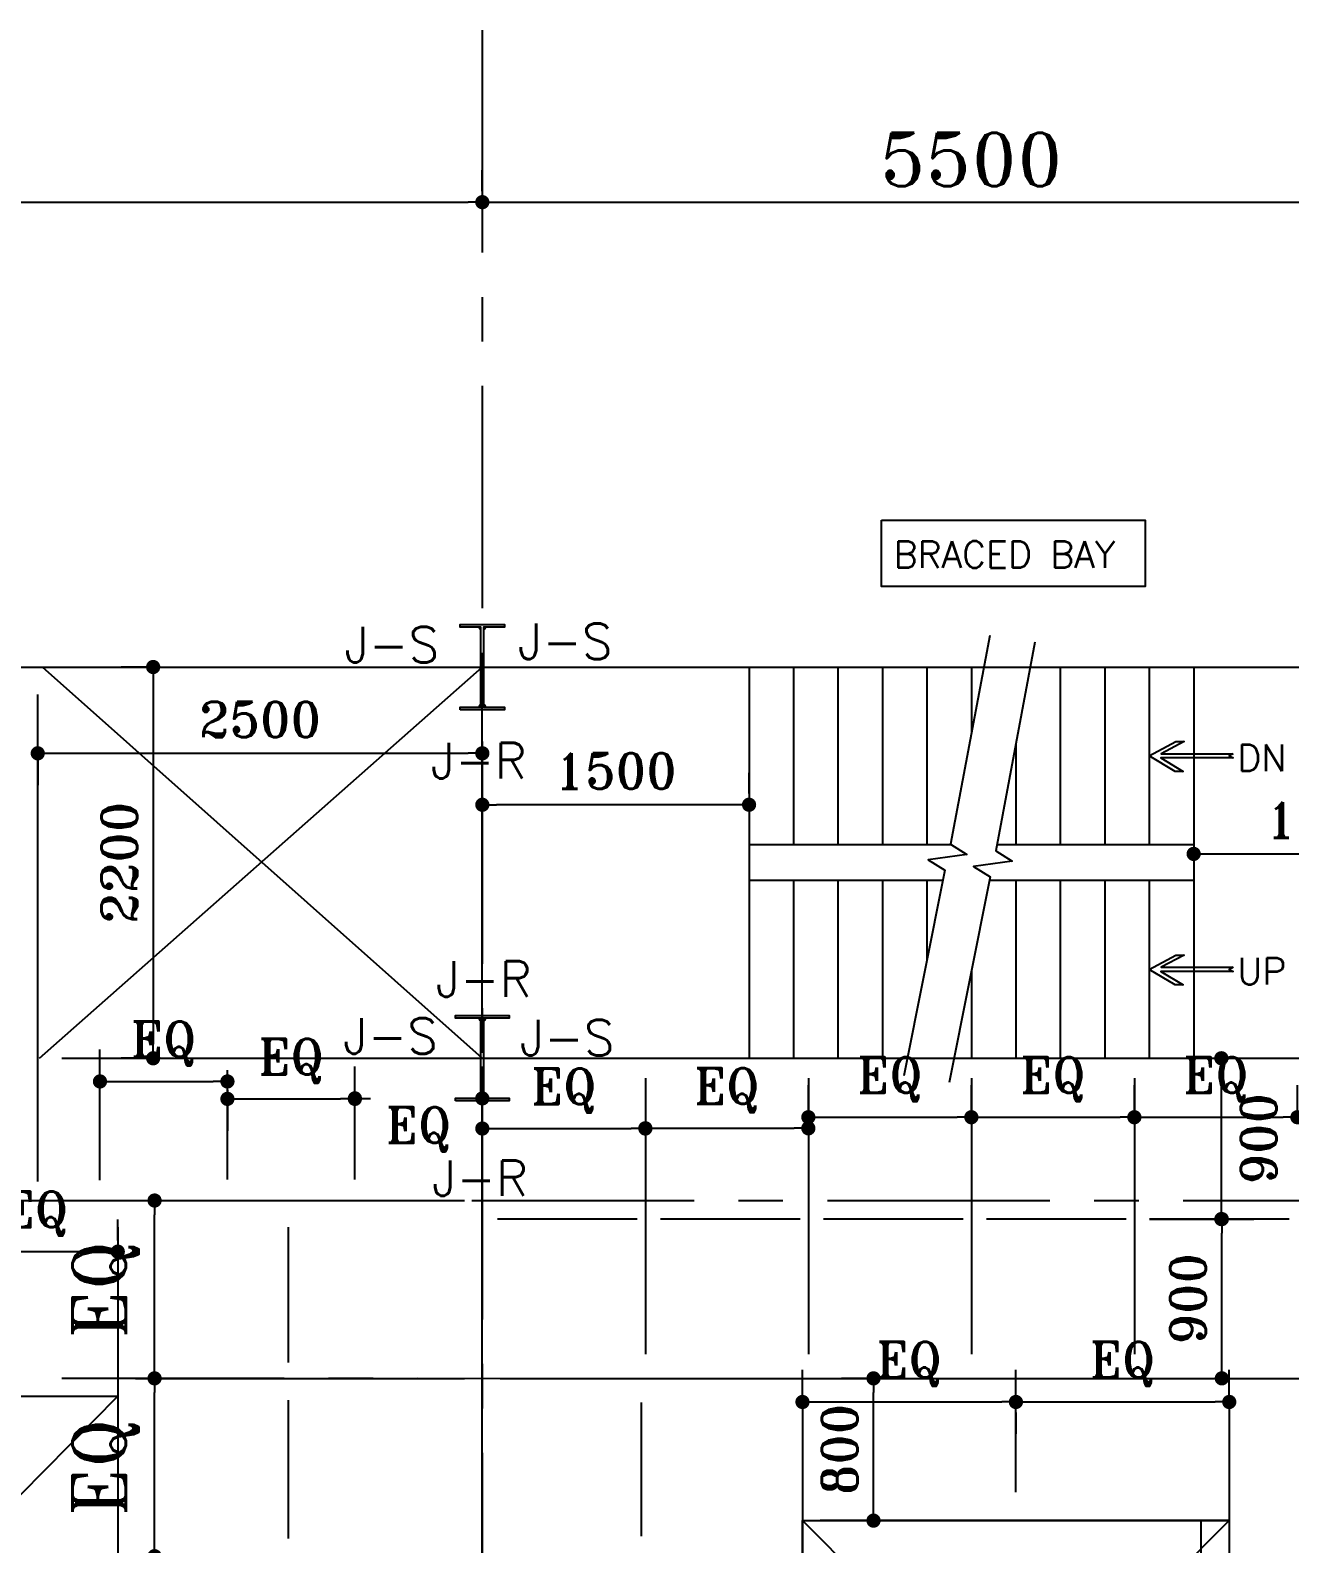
# Model space of a CAD drawing. Header units: inches. Extents: x 1387 to 2676, y -3554 to -2136.
# Drawn here: x 2640.2 to 2647.28, y -2496.56 to -2488.05 of the extents above; entities that cross this region are included whole.
import ezdxf
from ezdxf.enums import TextEntityAlignment as Align

# ---------------------------------------------------------------- set-up
doc = ezdxf.new("R2010")
doc.units = ezdxf.units.IN
doc.header["$MEASUREMENT"] = 0
doc.linetypes.add('CENTER', pattern=[2, 1.25, -0.25, 0.25, -0.25])
for name, color, linetype in [('3G', 3, 'Continuous'), ('AA-IPE300', 27, 'Continuous'), ('AA_CUT OUT', 250, 'Continuous'), ('AXE', 1, 'CENTER'), ('DIM', 8, 'Continuous'), ('MEMBER TEXT', 7, 'Continuous'), ('NEW-CO-TEXT', 7, 'Continuous'), ('Pich', 2, 'Continuous'), ('STAIR', 145, 'Continuous'), ('STEEL', 33, 'Continuous'), ('UPN100', 1, 'Continuous'), ('wall', 4, 'Continuous')]:
    doc.layers.add(name, color=color, linetype=linetype)
doc.styles.add('ROMANS', font='ROMANS')
doc.styles.add('ROMANT', font='romant')
doc.dimstyles.new('1-100', dxfattribs={"dimtxt": 0.3, "dimasz": 0.08, "dimexe": 0.18, "dimexo": 0.0625, "dimgap": 0.09, "dimtad": 1, "dimdec": 0, "dimlfac": 1000, "dimdsep": 46, "dimtxsty": 'ROMANT', "dimblk": 'DOT', "dimcen": 0.09, "dimclrd": 1, "dimclre": 1, "dimclrt": 3, "dimadec": 0, "dimazin": 0, "dimtfac": 1, "dimtdec": 0, "dimtix": 1, "dimtofl": 0, "dimtmove": 2, "dimatfit": 3, "dimldrblk": 'DOT', "dimfxl": 1, "dimtolj": 1, "dimarcsym": 0})
doc.dimstyles.new('Copy of 1-100', dxfattribs={"dimtxt": 0.2, "dimasz": 0.08, "dimexe": 0.18, "dimexo": 0.0625, "dimgap": 0.09, "dimtad": 1, "dimdec": 0, "dimlfac": 1000, "dimdsep": 46, "dimtxsty": 'ROMANT', "dimblk": 'DOT', "dimcen": 0.09, "dimclrd": 1, "dimclre": 1, "dimclrt": 3, "dimadec": 0, "dimazin": 0, "dimtfac": 1, "dimtdec": 0, "dimtix": 1, "dimtofl": 0, "dimtmove": 2, "dimatfit": 3, "dimldrblk": 'DOT', "dimfxl": 1, "dimtolj": 1, "dimarcsym": 0})

# ---------------------------------------------------------------- blocks, each defined once
blk = doc.blocks.new('DOT')
at = {"layer": 'DIM', "color": 0, "linetype": 'ByBlock'}
blk.add_line((-0.5, 0), (-1, 0), dxfattribs=at)
at = {"layer": 'DIM', "color": 0, "linetype": 'ByBlock', "const_width": 0.5}
blk.add_lwpolyline([(-0.25, 0, 1), (0.25, 0, 1)], format="xyb", close=True, dxfattribs=at)
blk = doc.blocks.new('*D2528')
at = {"color": 1, "lineweight": -2, "transparency": 16777216}
for p, q in [((-3799.8, 5200), (-3959.7, 5200)), ((-3959.6, 5199.9), (-3959.6, 2800.1)), ((-3799.8, 2800), (-3959.7, 2800))]:
    blk.add_line(p, q, dxfattribs=at)
at = {"layer": 'Defpoints', "color": 0, "transparency": 16777216}
for p in [(-3799.7, 5200), (-3959.6, 2800), (-3799.7, 2800)]:
    blk.add_point(p, dxfattribs=at)
at = {"color": 1, "lineweight": -2, "transparency": 16777216, "xscale": 0.08, "yscale": 0.08, "zscale": 0.08}
for p, rotation in [((-3959.6, 5200), 90), ((-3959.6, 2800), 270)]:
    blk.add_blockref('DOT', p, dxfattribs=dict(at, rotation=rotation))
at = {"color": 3, "transparency": 16777216, "insert": (-4014.6, 4000), "char_height": 110, "attachment_point": 5, "rotation": 90, "style": 'ROMANT'}
blk.add_mtext('\\A1;2400', dxfattribs=at)
blk = doc.blocks.new('_Dot')
at = {"layer": 'DIM', "color": 0, "lineweight": -2}
blk.add_line((-0.5, 0), (-1, 0), dxfattribs=at)
at = {"layer": 'DIM', "color": 0, "const_width": 0.5}
blk.add_lwpolyline([(-0.25, 0, 1), (0.25, 0, 1)], format="xyb", close=True, dxfattribs=at)
blk = doc.blocks.new('*D2193')
at = {"layer": 'Defpoints', "color": 0, "transparency": 16777216}
for p in [(2640.2438, -2492.042), (2642.7438, -2492.1117), (2642.7438, -2492.1117)]:
    blk.add_point(p, dxfattribs=at)
at = {"layer": 'Pich', "color": 1, "lineweight": -2, "transparency": 16777216}
for p, q in [((2642.7438, -2492.0492), (2642.7438, -2491.9317)), ((2640.2438, -2492.1045), (2640.2438, -2492.2917)), ((2640.3238, -2492.1117), (2642.6638, -2492.1117))]:
    blk.add_line(p, q, dxfattribs=at)
at = {"layer": 'Pich', "color": 1, "lineweight": -2, "transparency": 16777216, "xscale": 0.08, "yscale": 0.08, "zscale": 0.08, "rotation": 180}
blk.add_blockref('DOT', (2640.2438, -2492.1117), dxfattribs=at)
at = {"layer": 'Pich', "color": 1, "lineweight": -2, "transparency": 16777216, "xscale": 0.08, "yscale": 0.08, "zscale": 0.08}
blk.add_blockref('DOT', (2642.7438, -2492.1117), dxfattribs=at)
at = {"layer": 'Pich', "color": 3, "transparency": 16777216, "insert": (2641.4938, -2491.9217), "char_height": 0.2, "attachment_point": 5, "style": 'ROMANT'}
blk.add_mtext('\\A1;2500', dxfattribs=at)
blk = doc.blocks.new('*D2194')
at = {"layer": 'Defpoints', "color": 0, "transparency": 16777216}
for p in [(2640.9258, -2491.6265), (2640.8929, -2493.8265), (2640.9258, -2493.8265)]:
    blk.add_point(p, dxfattribs=at)
at = {"layer": 'Pich', "color": 1, "lineweight": -2, "transparency": 16777216}
for p, q in [((2640.8633, -2491.6265), (2640.7129, -2491.6265)), ((2640.8929, -2491.7065), (2640.8929, -2493.7465)), ((2640.8633, -2493.8265), (2640.7129, -2493.8265))]:
    blk.add_line(p, q, dxfattribs=at)
at = {"layer": 'Pich', "color": 1, "lineweight": -2, "transparency": 16777216, "xscale": 0.08, "yscale": 0.08, "zscale": 0.08}
for p, rotation in [((2640.8929, -2491.6265), 90), ((2640.8929, -2493.8265), 270)]:
    blk.add_blockref('DOT', p, dxfattribs=dict(at, rotation=rotation))
at = {"layer": 'Pich', "color": 3, "transparency": 16777216, "insert": (2640.7029, -2492.7265), "char_height": 0.2, "attachment_point": 5, "rotation": 90, "style": 'ROMANT'}
blk.add_mtext('\\A1;2200', dxfattribs=at)
blk = doc.blocks.new('*D2198')
at = {"layer": 'Defpoints', "color": 0, "transparency": 16777216}
for p in [(2642.7438, -2494.2166), (2643.6605, -2494.2166), (2643.6605, -2494.2217)]:
    blk.add_point(p, dxfattribs=at)
at = {"layer": 'Pich', "color": 1, "lineweight": -2, "transparency": 16777216}
for p, q in [((2642.8238, -2494.2217), (2643.5805, -2494.2217)), ((2642.7438, -2494.2791), (2642.7438, -2494.4017)), ((2643.6605, -2494.2791), (2643.6605, -2494.4017))]:
    blk.add_line(p, q, dxfattribs=at)
at = {"layer": 'Pich', "color": 1, "lineweight": -2, "transparency": 16777216, "xscale": 0.08, "yscale": 0.08, "zscale": 0.08, "rotation": 180}
blk.add_blockref('DOT', (2642.7438, -2494.2217), dxfattribs=at)
at = {"layer": 'Pich', "color": 1, "lineweight": -2, "transparency": 16777216, "xscale": 0.08, "yscale": 0.08, "zscale": 0.08}
blk.add_blockref('DOT', (2643.6605, -2494.2217), dxfattribs=at)
at = {"layer": 'Pich', "color": 3, "transparency": 16777216, "insert": (2643.2021, -2494.0079), "char_height": 0.2, "attachment_point": 5, "style": 'ROMANT'}
blk.add_mtext('\\A1;EQ', dxfattribs=at)
blk = doc.blocks.new('*D2199')
at = {"layer": 'Defpoints', "color": 0, "transparency": 16777216}
for p in [(2643.6605, -2494.153), (2644.5771, -2494.2204), (2644.5771, -2494.2204)]:
    blk.add_point(p, dxfattribs=at)
at = {"layer": 'Pich', "color": 1, "lineweight": -2, "transparency": 16777216}
for p, q in [((2644.5771, -2494.1579), (2644.5771, -2494.0404)), ((2643.6605, -2494.2155), (2643.6605, -2494.4004)), ((2643.7405, -2494.2204), (2644.4971, -2494.2204))]:
    blk.add_line(p, q, dxfattribs=at)
at = {"layer": 'Pich', "color": 1, "lineweight": -2, "transparency": 16777216, "xscale": 0.08, "yscale": 0.08, "zscale": 0.08, "rotation": 180}
blk.add_blockref('DOT', (2643.6605, -2494.2204), dxfattribs=at)
at = {"layer": 'Pich', "color": 1, "lineweight": -2, "transparency": 16777216, "xscale": 0.08, "yscale": 0.08, "zscale": 0.08}
blk.add_blockref('DOT', (2644.5771, -2494.2204), dxfattribs=at)
at = {"layer": 'Pich', "color": 3, "transparency": 16777216, "insert": (2644.1188, -2494.0066), "char_height": 0.2, "attachment_point": 5, "style": 'ROMANT'}
blk.add_mtext('\\A1;EQ', dxfattribs=at)
blk = doc.blocks.new('*D2200')
at = {"layer": 'Defpoints', "color": 0, "transparency": 16777216}
for p in [(2644.5771, -2494.1581), (2645.4938, -2494.1581), (2645.4938, -2494.2249)]:
    blk.add_point(p, dxfattribs=at)
at = {"layer": 'Pich', "color": 1, "lineweight": -2, "transparency": 16777216}
for p, q in [((2644.5771, -2494.0956), (2644.5771, -2493.9781)), ((2645.4938, -2494.1624), (2645.4938, -2493.9781)), ((2644.6571, -2494.1581), (2645.4138, -2494.1581))]:
    blk.add_line(p, q, dxfattribs=at)
at = {"layer": 'Pich', "color": 1, "lineweight": -2, "transparency": 16777216, "xscale": 0.08, "yscale": 0.08, "zscale": 0.08, "rotation": 180}
blk.add_blockref('DOT', (2644.5771, -2494.1581), dxfattribs=at)
at = {"layer": 'Pich', "color": 1, "lineweight": -2, "transparency": 16777216, "xscale": 0.08, "yscale": 0.08, "zscale": 0.08}
blk.add_blockref('DOT', (2645.4938, -2494.1581), dxfattribs=at)
at = {"layer": 'Pich', "color": 3, "transparency": 16777216, "insert": (2645.0355, -2493.9443), "char_height": 0.2, "attachment_point": 5, "style": 'ROMANT'}
blk.add_mtext('\\A1;EQ', dxfattribs=at)
blk = doc.blocks.new('*D2201')
at = {"layer": 'Defpoints', "color": 0, "transparency": 16777216}
for p in [(2645.4938, -2494.1581), (2646.4104, -2494.1581), (2646.4104, -2494.2249)]:
    blk.add_point(p, dxfattribs=at)
at = {"layer": 'Pich', "color": 1, "lineweight": -2, "transparency": 16777216}
for p, q in [((2645.4938, -2494.0956), (2645.4938, -2493.9781)), ((2646.4104, -2494.1624), (2646.4104, -2493.9781)), ((2645.5738, -2494.1581), (2646.3304, -2494.1581))]:
    blk.add_line(p, q, dxfattribs=at)
at = {"layer": 'Pich', "color": 1, "lineweight": -2, "transparency": 16777216, "xscale": 0.08, "yscale": 0.08, "zscale": 0.08, "rotation": 180}
blk.add_blockref('DOT', (2645.4938, -2494.1581), dxfattribs=at)
at = {"layer": 'Pich', "color": 1, "lineweight": -2, "transparency": 16777216, "xscale": 0.08, "yscale": 0.08, "zscale": 0.08}
blk.add_blockref('DOT', (2646.4104, -2494.1581), dxfattribs=at)
at = {"layer": 'Pich', "color": 3, "transparency": 16777216, "insert": (2645.9521, -2493.9443), "char_height": 0.2, "attachment_point": 5, "style": 'ROMANT'}
blk.add_mtext('\\A1;EQ', dxfattribs=at)
blk = doc.blocks.new('*D2202')
at = {"layer": 'Defpoints', "color": 0, "transparency": 16777216}
for p in [(2646.4104, -2494.1581), (2647.3271, -2494.1581), (2647.3271, -2494.2249)]:
    blk.add_point(p, dxfattribs=at)
at = {"layer": 'Pich', "color": 1, "lineweight": -2, "transparency": 16777216}
for p, q in [((2646.4104, -2494.0956), (2646.4104, -2493.9781)), ((2647.3271, -2494.1624), (2647.3271, -2493.9781)), ((2646.4904, -2494.1581), (2647.2471, -2494.1581))]:
    blk.add_line(p, q, dxfattribs=at)
at = {"layer": 'Pich', "color": 1, "lineweight": -2, "transparency": 16777216, "xscale": 0.08, "yscale": 0.08, "zscale": 0.08, "rotation": 180}
blk.add_blockref('DOT', (2646.4104, -2494.1581), dxfattribs=at)
at = {"layer": 'Pich', "color": 1, "lineweight": -2, "transparency": 16777216, "xscale": 0.08, "yscale": 0.08, "zscale": 0.08}
blk.add_blockref('DOT', (2647.3271, -2494.1581), dxfattribs=at)
at = {"layer": 'Pich', "color": 3, "transparency": 16777216, "insert": (2646.8688, -2493.9443), "char_height": 0.2, "attachment_point": 5, "style": 'ROMANT'}
blk.add_mtext('\\A1;EQ', dxfattribs=at)
blk = doc.blocks.new('*D2207')
at = {"layer": 'Defpoints', "color": 0, "transparency": 16777216}
for p in [(2640.5938, -2493.9611), (2641.3105, -2493.9415), (2641.3105, -2493.9569)]:
    blk.add_point(p, dxfattribs=at)
at = {"layer": 'Pich', "color": 1, "lineweight": -2, "transparency": 16777216}
for p, q in [((2640.5938, -2493.8986), (2640.5938, -2493.7769)), ((2640.6738, -2493.9569), (2641.2305, -2493.9569)), ((2641.3105, -2494.004), (2641.3105, -2494.1369))]:
    blk.add_line(p, q, dxfattribs=at)
at = {"layer": 'Pich', "color": 1, "lineweight": -2, "transparency": 16777216, "xscale": 0.08, "yscale": 0.08, "zscale": 0.08, "rotation": 180}
blk.add_blockref('DOT', (2640.5938, -2493.9569), dxfattribs=at)
at = {"layer": 'Pich', "color": 1, "lineweight": -2, "transparency": 16777216, "xscale": 0.08, "yscale": 0.08, "zscale": 0.08}
blk.add_blockref('DOT', (2641.3105, -2493.9569), dxfattribs=at)
at = {"layer": 'Pich', "color": 3, "transparency": 16777216, "insert": (2640.9521, -2493.7431), "char_height": 0.2, "attachment_point": 5, "style": 'ROMANT'}
blk.add_mtext('\\A1;EQ', dxfattribs=at)
blk = doc.blocks.new('*D2208')
at = {"layer": 'Defpoints', "color": 0, "transparency": 16777216}
for p in [(2641.3105, -2494.0367), (2642.0271, -2494.055), (2642.0271, -2494.055)]:
    blk.add_point(p, dxfattribs=at)
at = {"layer": 'Pich', "color": 1, "lineweight": -2, "transparency": 16777216}
for p, q in [((2642.0271, -2493.9925), (2642.0271, -2493.875)), ((2641.3905, -2494.055), (2641.9471, -2494.055)), ((2641.3105, -2494.0992), (2641.3105, -2494.235))]:
    blk.add_line(p, q, dxfattribs=at)
at = {"layer": 'Pich', "color": 1, "lineweight": -2, "transparency": 16777216, "xscale": 0.08, "yscale": 0.08, "zscale": 0.08, "rotation": 180}
blk.add_blockref('DOT', (2641.3105, -2494.055), dxfattribs=at)
at = {"layer": 'Pich', "color": 1, "lineweight": -2, "transparency": 16777216, "xscale": 0.08, "yscale": 0.08, "zscale": 0.08}
blk.add_blockref('DOT', (2642.0271, -2494.055), dxfattribs=at)
at = {"layer": 'Pich', "color": 3, "transparency": 16777216, "insert": (2641.6688, -2493.8412), "char_height": 0.2, "attachment_point": 5, "style": 'ROMANT'}
blk.add_mtext('\\A1;EQ', dxfattribs=at)
blk = doc.blocks.new('*D2209')
at = {"layer": 'Defpoints', "color": 0, "transparency": 16777216}
for p in [(2642.0271, -2494.0521), (2642.7438, -2494.0521), (2642.7438, -2494.0669)]:
    blk.add_point(p, dxfattribs=at)
at = {"layer": 'Pich', "color": 1, "lineweight": -2, "transparency": 16777216}
for p, q in [((2642.0271, -2493.9896), (2642.0271, -2493.8721)), ((2642.7438, -2494.0044), (2642.7438, -2493.8721)), ((2642.1071, -2494.0521), (2642.1145, -2494.0521)), ((2642.6638, -2494.0521), (2642.6564, -2494.0521))]:
    blk.add_line(p, q, dxfattribs=at)
at = {"layer": 'Pich', "color": 1, "lineweight": -2, "transparency": 16777216, "xscale": 0.08, "yscale": 0.08, "zscale": 0.08, "rotation": 180}
blk.add_blockref('DOT', (2642.0271, -2494.0521), dxfattribs=at)
at = {"layer": 'Pich', "color": 1, "lineweight": -2, "transparency": 16777216, "xscale": 0.08, "yscale": 0.08, "zscale": 0.08}
blk.add_blockref('DOT', (2642.7438, -2494.0521), dxfattribs=at)
at = {"layer": 'Pich', "color": 3, "transparency": 16777216, "insert": (2642.3855, -2494.2262), "char_height": 0.2, "attachment_point": 5, "style": 'ROMANT'}
blk.add_mtext('\\A1;EQ', dxfattribs=at)
blk = doc.blocks.new('*D2225')
at = {"layer": 'Defpoints', "color": 0, "transparency": 16777216}
for p in [(2640.9008, -2495.6265), (2641.0801, -2495.6265), (2640.9008, -2496.6265)]:
    blk.add_point(p, dxfattribs=at)
at = {"layer": 'wall', "color": 1, "lineweight": -2, "transparency": 16777216}
for p, q in [((2641.0176, -2495.6265), (2640.7208, -2495.6265)), ((2640.9008, -2496.5465), (2640.9008, -2495.7065)), ((2640.9633, -2496.6265), (2641.0808, -2496.6265))]:
    blk.add_line(p, q, dxfattribs=at)
at = {"layer": 'wall', "color": 1, "lineweight": -2, "transparency": 16777216, "xscale": 0.08, "yscale": 0.08, "zscale": 0.08}
for p, rotation in [((2640.9008, -2495.6265), 90), ((2640.9008, -2496.6265), 270)]:
    blk.add_blockref('DOT', p, dxfattribs=dict(at, rotation=rotation))
at = {"layer": 'wall', "color": 3, "transparency": 16777216, "insert": (2640.6251, -2496.1265), "char_height": 0.3, "attachment_point": 5, "rotation": 90, "style": 'ROMANT'}
blk.add_mtext('\\A1;EQ', dxfattribs=at)
blk = doc.blocks.new('*D2226')
at = {"layer": 'Defpoints', "color": 0, "transparency": 16777216}
for p in [(2640.9008, -2494.6265), (2640.9008, -2494.6265), (2640.9008, -2495.6265)]:
    blk.add_point(p, dxfattribs=at)
at = {"layer": 'wall', "color": 1, "lineweight": -2, "transparency": 16777216}
for p, q in [((2640.9633, -2494.6265), (2641.0808, -2494.6265)), ((2640.9008, -2495.5465), (2640.9008, -2494.7065)), ((2640.9633, -2495.6265), (2641.0808, -2495.6265))]:
    blk.add_line(p, q, dxfattribs=at)
at = {"layer": 'wall', "color": 1, "lineweight": -2, "transparency": 16777216, "xscale": 0.08, "yscale": 0.08, "zscale": 0.08}
for p, rotation in [((2640.9008, -2494.6265), 90), ((2640.9008, -2495.6265), 270)]:
    blk.add_blockref('DOT', p, dxfattribs=dict(at, rotation=rotation))
at = {"layer": 'wall', "color": 3, "transparency": 16777216, "insert": (2640.6251, -2495.1265), "char_height": 0.3, "attachment_point": 5, "rotation": 90, "style": 'ROMANT'}
blk.add_mtext('\\A1;EQ', dxfattribs=at)
blk = doc.blocks.new('*D2233')
at = {"layer": 'Defpoints', "color": 0, "transparency": 16777216}
for p in [(2644.9435, -2495.6265), (2645.0715, -2495.6265), (2645.117, -2496.4265)]:
    blk.add_point(p, dxfattribs=at)
at = {"layer": 'Pich', "color": 1, "lineweight": -2, "transparency": 16777216}
for p, q in [((2645.009, -2495.6265), (2644.7635, -2495.6265)), ((2644.9435, -2496.3465), (2644.9435, -2495.7065)), ((2645.0545, -2496.4265), (2644.7635, -2496.4265))]:
    blk.add_line(p, q, dxfattribs=at)
at = {"layer": 'Pich', "color": 1, "lineweight": -2, "transparency": 16777216, "xscale": 0.08, "yscale": 0.08, "zscale": 0.08}
for p, rotation in [((2644.9435, -2495.6265), 90), ((2644.9435, -2496.4265), 270)]:
    blk.add_blockref('DOT', p, dxfattribs=dict(at, rotation=rotation))
at = {"layer": 'Pich', "color": 3, "transparency": 16777216, "insert": (2644.7535, -2496.0265), "char_height": 0.2, "attachment_point": 5, "rotation": 90, "style": 'ROMANT'}
blk.add_mtext('\\A1;800', dxfattribs=at)
blk = doc.blocks.new('*D2470')
at = {"layer": 'Defpoints', "color": 0, "transparency": 16777216}
for p in [(2646.7438, -2492.6362), (2648.2438, -2492.6362), (2648.2438, -2492.6773)]:
    blk.add_point(p, dxfattribs=at)
at = {"layer": 'Pich', "color": 1, "lineweight": -2, "transparency": 16777216}
for p, q in [((2646.7438, -2492.6987), (2646.7438, -2492.8573)), ((2646.8238, -2492.6773), (2648.1638, -2492.6773)), ((2648.2438, -2492.6987), (2648.2438, -2492.8573))]:
    blk.add_line(p, q, dxfattribs=at)
at = {"layer": 'Pich', "color": 1, "lineweight": -2, "transparency": 16777216, "xscale": 0.08, "yscale": 0.08, "zscale": 0.08, "rotation": 180}
blk.add_blockref('DOT', (2646.7438, -2492.6773), dxfattribs=at)
at = {"layer": 'Pich', "color": 1, "lineweight": -2, "transparency": 16777216, "xscale": 0.08, "yscale": 0.08, "zscale": 0.08}
blk.add_blockref('DOT', (2648.2438, -2492.6773), dxfattribs=at)
at = {"layer": 'Pich', "color": 3, "transparency": 16777216, "insert": (2647.4938, -2492.4873), "char_height": 0.2, "attachment_point": 5, "style": 'ROMANT'}
blk.add_mtext('\\A1;1500', dxfattribs=at)
blk = doc.blocks.new('*D2471')
at = {"layer": 'Defpoints', "color": 0, "transparency": 16777216}
for p in [(2642.7438, -2492.4009), (2642.7438, -2492.4009), (2644.2437, -2492.4009)]:
    blk.add_point(p, dxfattribs=at)
at = {"layer": 'Pich', "color": 1, "lineweight": -2, "transparency": 16777216}
for p, q in [((2642.7438, -2492.3384), (2642.7438, -2492.2209)), ((2644.2437, -2492.3384), (2644.2437, -2492.2209)), ((2644.1637, -2492.4009), (2642.8238, -2492.4009))]:
    blk.add_line(p, q, dxfattribs=at)
at = {"layer": 'Pich', "color": 1, "lineweight": -2, "transparency": 16777216, "xscale": 0.08, "yscale": 0.08, "zscale": 0.08, "rotation": 180}
blk.add_blockref('DOT', (2642.7438, -2492.4009), dxfattribs=at)
at = {"layer": 'Pich', "color": 1, "lineweight": -2, "transparency": 16777216, "xscale": 0.08, "yscale": 0.08, "zscale": 0.08}
blk.add_blockref('DOT', (2644.2437, -2492.4009), dxfattribs=at)
at = {"layer": 'Pich', "color": 3, "transparency": 16777216, "insert": (2643.4937, -2492.2109), "char_height": 0.2, "attachment_point": 5, "style": 'ROMANT'}
blk.add_mtext('\\A1;1500', dxfattribs=at)
blk = doc.blocks.new('*D2101')
at = {"layer": 'Defpoints', "color": 0, "transparency": 16777216}
for p in [(2645.7442, -2495.7557), (2645.7442, -2495.7594), (2644.5441, -2495.7869)]:
    blk.add_point(p, dxfattribs=at)
at = {"layer": 'Pich', "color": 1, "lineweight": -2, "transparency": 16777216}
for p, q in [((2644.5441, -2495.7244), (2644.5441, -2495.5794)), ((2644.6241, -2495.7594), (2645.6642, -2495.7594)), ((2645.7442, -2495.8182), (2645.7442, -2495.9394))]:
    blk.add_line(p, q, dxfattribs=at)
at = {"layer": 'Pich', "color": 1, "lineweight": -2, "transparency": 16777216, "xscale": 0.08, "yscale": 0.08, "zscale": 0.08, "rotation": 180}
blk.add_blockref('DOT', (2644.5441, -2495.7594), dxfattribs=at)
at = {"layer": 'Pich', "color": 1, "lineweight": -2, "transparency": 16777216, "xscale": 0.08, "yscale": 0.08, "zscale": 0.08}
blk.add_blockref('DOT', (2645.7442, -2495.7594), dxfattribs=at)
at = {"layer": 'Pich', "color": 3, "transparency": 16777216, "insert": (2645.1441, -2495.5456), "char_height": 0.2, "attachment_point": 5, "style": 'ROMANT'}
blk.add_mtext('\\A1;EQ', dxfattribs=at)
blk = doc.blocks.new('*D2102')
at = {"layer": 'Defpoints', "color": 0, "transparency": 16777216}
for p in [(2646.9441, -2495.7594), (2645.7442, -2495.8061), (2646.9441, -2495.8061)]:
    blk.add_point(p, dxfattribs=at)
at = {"layer": 'Pich', "color": 1, "lineweight": -2, "transparency": 16777216}
for p, q in [((2645.7442, -2495.7436), (2645.7442, -2495.5794)), ((2646.9441, -2495.7436), (2646.9441, -2495.5794)), ((2645.8242, -2495.7594), (2646.8641, -2495.7594))]:
    blk.add_line(p, q, dxfattribs=at)
at = {"layer": 'Pich', "color": 1, "lineweight": -2, "transparency": 16777216, "xscale": 0.08, "yscale": 0.08, "zscale": 0.08, "rotation": 180}
blk.add_blockref('DOT', (2645.7442, -2495.7594), dxfattribs=at)
at = {"layer": 'Pich', "color": 1, "lineweight": -2, "transparency": 16777216, "xscale": 0.08, "yscale": 0.08, "zscale": 0.08}
blk.add_blockref('DOT', (2646.9441, -2495.7594), dxfattribs=at)
at = {"layer": 'Pich', "color": 3, "transparency": 16777216, "insert": (2646.3441, -2495.5456), "char_height": 0.2, "attachment_point": 5, "style": 'ROMANT'}
blk.add_mtext('\\A1;EQ', dxfattribs=at)
blk = doc.blocks.new('*D2108')
at = {"layer": 'Defpoints', "color": 0, "transparency": 16777216}
for p in [(2639.7688, -2494.914), (2640.6938, -2494.914), (2640.6938, -2494.914)]:
    blk.add_point(p, dxfattribs=at)
at = {"layer": 'Pich', "color": 1, "lineweight": -2, "transparency": 16777216}
for p, q in [((2639.7688, -2494.8515), (2639.7688, -2494.734)), ((2640.6938, -2494.8515), (2640.6938, -2494.734)), ((2639.8488, -2494.914), (2640.6138, -2494.914))]:
    blk.add_line(p, q, dxfattribs=at)
at = {"layer": 'Pich', "color": 1, "lineweight": -2, "transparency": 16777216, "xscale": 0.08, "yscale": 0.08, "zscale": 0.08, "rotation": 180}
blk.add_blockref('DOT', (2639.7688, -2494.914), dxfattribs=at)
at = {"layer": 'Pich', "color": 1, "lineweight": -2, "transparency": 16777216, "xscale": 0.08, "yscale": 0.08, "zscale": 0.08}
blk.add_blockref('DOT', (2640.6938, -2494.914), dxfattribs=at)
at = {"layer": 'Pich', "color": 3, "transparency": 16777216, "insert": (2640.2313, -2494.7002), "char_height": 0.2, "attachment_point": 5, "style": 'ROMANT'}
blk.add_mtext('\\A1;EQ', dxfattribs=at)
blk = doc.blocks.new('*D2516')
at = {"layer": 'Defpoints', "color": 0, "transparency": 16777216}
for p in [(2642.7438, -2489.0124), (2642.7438, -2489.0124), (2634.7438, -2489.1457)]:
    blk.add_point(p, dxfattribs=at)
at = {"layer": 'wall', "color": 1, "lineweight": -2, "transparency": 16777216}
for p, q in [((2634.7438, -2489.0832), (2634.7438, -2488.8324)), ((2642.7438, -2488.9499), (2642.7438, -2488.8324)), ((2634.8238, -2489.0124), (2642.6638, -2489.0124))]:
    blk.add_line(p, q, dxfattribs=at)
at = {"layer": 'wall', "color": 1, "lineweight": -2, "transparency": 16777216, "xscale": 0.08, "yscale": 0.08, "zscale": 0.08, "rotation": 180}
blk.add_blockref('DOT', (2634.7438, -2489.0124), dxfattribs=at)
at = {"layer": 'wall', "color": 1, "lineweight": -2, "transparency": 16777216, "xscale": 0.08, "yscale": 0.08, "zscale": 0.08}
blk.add_blockref('DOT', (2642.7438, -2489.0124), dxfattribs=at)
at = {"layer": 'wall', "color": 3, "transparency": 16777216, "insert": (2638.7438, -2488.7724), "char_height": 0.3, "attachment_point": 5, "style": 'ROMANT'}
blk.add_mtext('\\A1;8000', dxfattribs=at)
blk = doc.blocks.new('*D2145')
at = {"layer": 'Defpoints', "color": 0, "transparency": 16777216}
for p in [(2642.7438, -2489.0124), (2648.2439, -2489.0124), (2648.2439, -2489.35)]:
    blk.add_point(p, dxfattribs=at)
at = {"layer": 'wall', "color": 1, "lineweight": -2, "transparency": 16777216}
for p, q in [((2642.7438, -2488.9499), (2642.7438, -2488.8324)), ((2648.2439, -2489.2875), (2648.2439, -2488.8324)), ((2642.8238, -2489.0124), (2648.1639, -2489.0124))]:
    blk.add_line(p, q, dxfattribs=at)
at = {"layer": 'wall', "color": 1, "lineweight": -2, "transparency": 16777216, "xscale": 0.08, "yscale": 0.08, "zscale": 0.08, "rotation": 180}
blk.add_blockref('DOT', (2642.7438, -2489.0124), dxfattribs=at)
at = {"layer": 'wall', "color": 1, "lineweight": -2, "transparency": 16777216, "xscale": 0.08, "yscale": 0.08, "zscale": 0.08}
blk.add_blockref('DOT', (2648.2439, -2489.0124), dxfattribs=at)
at = {"layer": 'wall', "color": 3, "transparency": 16777216, "insert": (2645.4938, -2488.7724), "char_height": 0.3, "attachment_point": 5, "style": 'ROMANT'}
blk.add_mtext('\\A1;5500', dxfattribs=at)
blk = doc.blocks.new('*D2588')
at = {"color": 1, "lineweight": -2, "transparency": 16777216}
for p, q in [((2646.4952, -2494.7309), (2647.0821, -2494.7309)), ((2646.9021, -2495.5466), (2646.9021, -2494.8109)), ((2646.4952, -2495.6266), (2647.0821, -2495.6266))]:
    blk.add_line(p, q, dxfattribs=at)
at = {"layer": 'Defpoints', "color": 0, "transparency": 16777216}
for p in [(2646.4327, -2494.7309), (2646.9021, -2494.7309), (2646.4327, -2495.6266)]:
    blk.add_point(p, dxfattribs=at)
at = {"color": 1, "lineweight": -2, "transparency": 16777216, "xscale": 0.08, "yscale": 0.08, "zscale": 0.08}
for p, rotation in [((2646.9021, -2494.7309), 90), ((2646.9021, -2495.6266), 270)]:
    blk.add_blockref('DOT', p, dxfattribs=dict(at, rotation=rotation))
at = {"color": 3, "transparency": 16777216, "insert": (2646.7121, -2495.1787), "char_height": 0.2, "attachment_point": 5, "rotation": 90, "style": 'ROMANT'}
blk.add_mtext('\\A1;900', dxfattribs=at)
blk = doc.blocks.new('*D2589')
at = {"color": 1, "lineweight": -2, "transparency": 16777216}
for p, q in [((2646.8511, -2493.8265), (2647.0796, -2493.8265)), ((2646.8996, -2494.6509), (2646.8996, -2493.9065)), ((2646.8511, -2494.7309), (2647.0796, -2494.7309))]:
    blk.add_line(p, q, dxfattribs=at)
at = {"layer": 'Defpoints', "color": 0, "transparency": 16777216}
for p in [(2646.7886, -2493.8265), (2646.8996, -2493.8265), (2646.7886, -2494.7309)]:
    blk.add_point(p, dxfattribs=at)
at = {"color": 1, "lineweight": -2, "transparency": 16777216, "xscale": 0.08, "yscale": 0.08, "zscale": 0.08}
for p, rotation in [((2646.8996, -2493.8265), 90), ((2646.8996, -2494.7309), 270)]:
    blk.add_blockref('DOT', p, dxfattribs=dict(at, rotation=rotation))
at = {"color": 3, "transparency": 16777216, "insert": (2647.1093, -2494.2787), "char_height": 0.2, "attachment_point": 5, "rotation": 90, "style": 'ROMANT'}
blk.add_mtext('\\A1;900', dxfattribs=at)
blk = doc.blocks.new('G$CDE41F039')
at = {"color": 1}
for p, q in [((-10050, 5900), (-13750, 2150)), ((-6199.7, 5200), (-3799.7, 2800)), ((-3799.7, 5200), (-6199.7, 2800))]:
    blk.add_line(p, q, dxfattribs=at)
at = {"layer": 'AA_CUT OUT', "color": 1}
for points in [[(-13750, 5900), (-10050, 5900), (-10050, 2150), (-13750, 2150)], [(-3799.7, 2800), (-6199.7, 2800), (-6199.7, 5200), (-3799.7, 5200)]]:
    blk.add_lwpolyline(points, close=True, dxfattribs=at)
dim = blk.add_linear_dim(base=(-3959.6, 2800), p1=(-3799.7, 5200), p2=(-3799.7, 2800), angle=90, dimstyle='Copy of 1-100', override={"dimtxt": 110, "dimlfac": 1})
dim.commit()
dim.dimension.update_dxf_attribs({"geometry": '*D2528', "text_midpoint": (-4014.6, 4000)})

msp = doc.modelspace()

# ---------------------------------------------------------------- hatches: boundary and pattern name
for points in [[(2642.73631801, -2491.40148199), (2642.72484178, -2491.40148199, 0.4144144444), (2642.73631801, -2491.41296609)], [(2642.75131801, -2491.40148199), (2642.76279424, -2491.40148199, -0.4144144444), (2642.75131801, -2491.41296609)], [(2642.73631801, -2491.85152149), (2642.72484178, -2491.85152149, -0.4144144444), (2642.73631801, -2491.84003739)], [(2642.75131801, -2491.85152149), (2642.76279424, -2491.85152149, 0.4144144444), (2642.75131801, -2491.84003739)], [(2642.73631232, -2493.60137274), (2642.72483609, -2493.60137274, 0.4144144444), (2642.73631232, -2493.61285684)], [(2642.75131232, -2493.60137274), (2642.76278855, -2493.60137274, -0.4144144444), (2642.75131232, -2493.61285684)], [(2642.73631232, -2494.05141224), (2642.72483609, -2494.05141224, -0.4144144444), (2642.73631232, -2494.03992814)], [(2642.75131232, -2494.05141224), (2642.76278855, -2494.05141224, 0.4144144444), (2642.75131232, -2494.03992814)]]:
    msp.add_hatch(color=1).paths.add_polyline_path(points)

# ---------------------------------------------------------------- linework, layer by layer
at = {"color": 96, "elevation": -0.001}
msp.add_lwpolyline([(2644.98769412, -2490.80064804), (2646.47106988, -2490.80064804), (2646.47106988, -2491.17340111), (2644.98769412, -2491.17340111)], close=True, dxfattribs=at)
for points in [[(2646.96570739, -2492.11497431), (2646.94428343, -2492.12646135), (2646.96570739, -2492.13796135), (2646.55949023, -2492.13796135), (2646.68557996, -2492.21341506), (2646.63908264, -2492.21341506), (2646.4937754, -2492.12646135), (2646.6437754, -2492.04603475), (2646.69027273, -2492.04603475), (2646.56172085, -2492.11496135), (2646.96570739, -2492.11496135)], [(2646.96570739, -2493.31497431), (2646.94428343, -2493.32646135), (2646.96570739, -2493.33796135), (2646.55949023, -2493.33796135), (2646.68557996, -2493.41341506), (2646.63908264, -2493.41341506), (2646.4937754, -2493.32646135), (2646.6437754, -2493.24603475), (2646.69027273, -2493.24603475), (2646.56172085, -2493.31496135), (2646.96570739, -2493.31496135)]]:
    msp.add_lwpolyline(points)
at = {"layer": '3G'}
for points in [[(2642.61881801, -2491.86648199), (2642.61881801, -2491.85148199), (2642.73631801, -2491.85148199), (2642.73631801, -2491.40148199), (2642.61881801, -2491.40148199), (2642.61881801, -2491.38648199), (2642.86881801, -2491.38648199), (2642.86881801, -2491.40148199), (2642.75131801, -2491.40148199), (2642.75131801, -2491.85148199), (2642.86881801, -2491.85148199), (2642.86881801, -2491.86648199)], [(2642.59381232, -2494.06637274), (2642.59381232, -2494.05137274), (2642.73631232, -2494.05137274), (2642.73631232, -2493.60137274), (2642.59381232, -2493.60137274), (2642.59381232, -2493.58637274), (2642.89381232, -2493.58637274), (2642.89381232, -2493.60137274), (2642.75131232, -2493.60137274), (2642.75131232, -2494.05137274), (2642.89381232, -2494.05137274), (2642.89381232, -2494.06637274)]]:
    msp.add_lwpolyline(points, close=True, dxfattribs=at)
for centre, start, end in [((2642.73631801, -2491.40148986), 180.157926883, 270.157926883), ((2642.75131801, -2491.40148986), 269.842073117, 359.842073117), ((2642.75131801, -2491.40148986), 269.842073117, 359.842073117), ((2642.73631801, -2491.85151362), 89.842073117, 179.842073117), ((2642.73631801, -2491.85151362), 89.842073117, 179.842073117), ((2642.75131801, -2491.85151362), 0.157926883, 90.157926883), ((2642.75131801, -2491.85151362), 0.157926883, 90.157926883), ((2642.75131801, -2491.85151362), 0.157926883, 90.157926883), ((2642.73631232, -2493.60138061), 180.157926883, 270.157926883), ((2642.75131232, -2493.60138061), 269.842073117, 359.842073117), ((2642.75131232, -2493.60138061), 269.842073117, 359.842073117), ((2642.73631232, -2494.05140437), 89.842073117, 179.842073117), ((2642.73631232, -2494.05140437), 89.842073117, 179.842073117), ((2642.75131232, -2494.05140437), 0.157926883, 90.157926883), ((2642.75131232, -2494.05140437), 0.157926883, 90.157926883), ((2642.75131232, -2494.05140437), 0.157926883, 90.157926883)]:
    msp.add_arc(centre, 0.01147623, start, end, dxfattribs=at)
at = {"layer": 'AA-IPE300', "color": 3}
for p, q in [((2634.74380029, -2491.62646135), (2642.74025029, -2491.62646135)), ((2642.74380029, -2493.67646135), (2642.74380029, -2491.62646135)), ((2642.74735029, -2491.62646135), (2648.24025029, -2491.62646135)), ((2640.24379989, -2494.51970237), (2640.24379989, -2491.78072259)), ((2640.59380029, -2494.51220952), (2640.59380029, -2493.89784685)), ((2640.70122388, -2493.82646135), (2642.74025029, -2493.82646135)), ((2641.31046029, -2494.50796377), (2641.31046029, -2493.8936011)), ((2642.02712029, -2494.50796377), (2642.02712029, -2493.8936011)), ((2642.74735029, -2493.82646135), (2648.24380029, -2493.82646135)), ((2642.74380029, -2501.62646135), (2642.74380029, -2493.97646135)), ((2643.66046029, -2493.93907091), (2643.66046029, -2495.49014452)), ((2644.57712029, -2493.93907091), (2644.57712029, -2495.49014452)), ((2645.49378029, -2493.93907091), (2645.49378029, -2495.49014452)), ((2646.41044029, -2493.93907091), (2646.41044029, -2495.49014452)), ((2634.74380029, -2494.62650014), (2642.64380029, -2494.62650014)), ((2643.61414553, -2494.73091126), (2642.82831319, -2494.73091126)), ((2644.53080553, -2494.73091126), (2643.74497319, -2494.73091126)), ((2645.44746553, -2494.73091126), (2644.66163319, -2494.73091126)), ((2646.36412553, -2494.73091126), (2645.57829319, -2494.73091126)), ((2647.28078553, -2494.73091126), (2646.49495319, -2494.73091126)), ((2640.69380029, -2494.77650014), (2640.69380029, -2501.47646135)), ((2640.79380029, -2495.62646135), (2642.64380029, -2495.62646135)), ((2642.84380029, -2495.62646135), (2650.74380029, -2495.62646135)), ((2637.16419632, -2495.72646135), (2640.55302328, -2495.72646135)), ((2644.54405109, -2495.77463182), (2644.54405109, -2501.62646135)), ((2646.94405109, -2495.77463182), (2646.94405109, -2501.62646135)), ((2646.84405109, -2496.42646135), (2644.64405109, -2496.42646135))]:
    msp.add_line(p, q, dxfattribs=at)
at = {"layer": 'AA_CUT OUT', "color": 3}
for p, q in [((2640.25446553, -2493.82636636), (2642.74378257, -2491.62646135)), ((2642.74378257, -2493.82646135), (2640.26971963, -2491.62646135))]:
    msp.add_line(p, q, dxfattribs=at)
at = {"layer": 'AXE'}
for p, q in [((2642.74382726, -2488.04572112), (2642.74379103, -2502.06360182)), ((2630.37957584, -2491.62646135), (2653.65728829, -2491.62646135)), ((2630.37957584, -2493.82634163), (2653.65728829, -2493.82640028)), ((2628.6845178, -2494.62634163), (2653.65728829, -2494.62640028)), ((2630.37957584, -2495.62634163), (2653.65728829, -2495.62640028))]:
    msp.add_line(p, q, dxfattribs=at)
at = {"layer": 'STAIR', "color": 3}
for p, q in [((2644.24367586, -2491.62646135), (2644.24367586, -2493.82646135)), ((2644.49367586, -2491.62646135), (2644.49367586, -2492.62646135)), ((2644.74367586, -2491.62646135), (2644.74367586, -2492.62646135)), ((2644.99370075, -2491.62646135), (2644.99370075, -2492.62646135)), ((2645.24370075, -2491.62646135), (2645.24370075, -2492.62646135)), ((2645.49372563, -2491.62646135), (2645.49372563, -2491.99692569)), ((2645.99375052, -2491.62646135), (2645.99375052, -2492.62646135)), ((2646.24375052, -2491.62646135), (2646.24375052, -2492.62646135)), ((2646.4937754, -2491.62646135), (2646.4937754, -2492.62646135)), ((2646.7437754, -2491.62646135), (2646.7437754, -2493.82646135)), ((2645.74372563, -2492.05878547), (2645.74372563, -2492.62646135)), ((2645.38241425, -2492.62646135), (2644.24367586, -2492.62646135)), ((2646.7437754, -2492.62646135), (2645.63694856, -2492.62646135)), ((2645.33296739, -2492.82646135), (2644.24367586, -2492.82646135)), ((2644.49367586, -2492.82646135), (2644.49367586, -2493.82646135)), ((2644.74367586, -2492.82646135), (2644.74367586, -2493.82646135)), ((2644.99370075, -2492.82646135), (2644.99370075, -2493.82646135)), ((2645.24370075, -2492.82646135), (2645.24370075, -2493.27571206)), ((2646.7437754, -2492.82646135), (2645.59499579, -2492.82646135)), ((2645.74372563, -2492.82646135), (2645.74372563, -2493.82646135)), ((2645.99375052, -2492.82646135), (2645.99375052, -2493.82646135)), ((2646.24375052, -2492.82646135), (2646.24375052, -2493.82646135)), ((2646.4937754, -2492.82646135), (2646.4937754, -2493.82646135)), ((2645.49372563, -2493.33612195), (2645.49372563, -2493.82646135))]:
    msp.add_line(p, q, dxfattribs=at)
at = {"layer": 'STEEL'}
for points in [[(2645.59678113, -2491.44903538), (2645.37606506, -2492.62246326), (2645.46884533, -2492.68088702), (2645.25158958, -2492.71065265), (2645.34436985, -2492.76907641), (2645.11471713, -2493.92484567)], [(2645.85144912, -2491.486078), (2645.63073305, -2492.65950588), (2645.72351332, -2492.71792964), (2645.50625756, -2492.74769527), (2645.59903784, -2492.80611902), (2645.36938512, -2493.96188829)]]:
    msp.add_lwpolyline(points, dxfattribs=at)
at = {"layer": 'UPN100', "color": 3}
for p, q in [((2641.65355029, -2495.5376188), (2641.65355029, -2494.77650014)), ((2641.65355029, -2496.52646135), (2641.65355029, -2495.74876171)), ((2643.63889268, -2496.51477175), (2643.63889268, -2495.76294222)), ((2645.74416985, -2496.26643725), (2645.74416985, -2495.768705))]:
    msp.add_line(p, q, dxfattribs=at)

# ---------------------------------------------------------------- block references
at = {"layer": 'MEMBER TEXT', "color": 3, "ltscale": 2, "xscale": 0.001, "yscale": 0.001, "zscale": 0.001}
msp.add_blockref('G$CDE41F039', (2650.74380029, -2501.62646135), dxfattribs=at)

# ---------------------------------------------------------------- texts
at = {"color": 3, "style": 'ROMANS'}
msp.add_text('BRACED BAY', height=0.15, dxfattribs=at).set_placement((2645.05578134, -2491.06839097, -0.001))
at = {"layer": 'MEMBER TEXT', "color": 3, "ltscale": 2, "style": 'ROMANS'}
for s, p in [('J-S', (2642.23451741, -2491.5007442)), ('J-S', (2643.20936958, -2491.48152239)), ('J-R', (2642.72314257, -2492.15359911)), ('J-R', (2642.75148117, -2493.38052019)), ('J-S', (2642.22741741, -2493.7007442)), ('J-S', (2643.22043161, -2493.71048225)), ('J-R', (2642.73065461, -2494.50070171))]:
    msp.add_text(s, height=0.2, dxfattribs=at).set_placement(p, align=Align.MIDDLE)
at = {"layer": 'NEW-CO-TEXT', "color": 3, "style": 'ROMANS'}
for s, p in [('DN', (2647.12658907, -2492.13716126)), ('UP', (2647.12658907, -2493.33716126))]:
    msp.add_text(s, height=0.15, dxfattribs=at).set_placement(p, align=Align.MIDDLE)

# ---------------------------------------------------------------- dimensions: what is measured, and where the dimension line sits
dim = msp.add_linear_dim(base=(2646.89960626, -2493.82648125), p1=(2646.78863069, -2494.73091126), p2=(2646.78863296, -2493.82648125), angle=90, text='900', dimstyle='Copy of 1-100')
dim.commit()
dim.dimension.update_dxf_attribs({"geometry": '*D2589', "text_midpoint": (2647.10933012, -2494.27869626), "dimtype": 160})
dim = msp.add_linear_dim(base=(2646.9020958, -2494.73091126), p1=(2646.43266558, -2495.62656864), p2=(2646.43266558, -2494.73091126), angle=90, text='900', dimstyle='Copy of 1-100')
dim.commit()
dim.dimension.update_dxf_attribs({"geometry": '*D2588', "text_midpoint": (2646.7120958, -2495.17873995)})
at = {"layer": 'Pich'}
for base, p1, p2, picture, middle in [((2640.89291639, -2493.82646135), (2640.92579968, -2491.62646135), (2640.92579968, -2493.82646135), '*D2194', (2640.70291639, -2492.72646135)), ((2644.94347873, -2495.62646135), (2645.1170028, -2496.42646135), (2645.07151805, -2495.62646135), '*D2233', (2644.75347873, -2496.02646135))]:
    dim = msp.add_linear_dim(base=base, p1=p1, p2=p2, angle=90, dimstyle='Copy of 1-100', dxfattribs=at)
    dim.commit()
    dim.dimension.update_dxf_attribs({"geometry": picture, "text_midpoint": middle})
for base, p1, p2, picture, middle in [((2642.74380029, -2492.11174324), (2640.24379989, -2492.04201397), (2642.74380029, -2492.11174324), '*D2193', (2641.49380009, -2491.92174324)), ((2642.74380029, -2492.40086328), (2644.24367586, -2492.40086328), (2642.74380029, -2492.40086328), '*D2471', (2643.49373807, -2492.21086328)), ((2648.24380029, -2492.67729555), (2646.7437754, -2492.63622695), (2648.24380029, -2492.63622695), '*D2470', (2647.49378784, -2492.48729555))]:
    dim = msp.add_linear_dim(base=base, p1=p1, p2=p2, dimstyle='Copy of 1-100', dxfattribs=at)
    dim.commit()
    dim.dimension.update_dxf_attribs({"geometry": picture, "text_midpoint": middle})
for base, p1, p2, picture, middle in [((2641.31046029, -2493.95688033), (2640.59380029, -2493.96112609), (2641.31046029, -2493.94146629), '*D2207', (2640.95213029, -2493.74307081)), ((2642.02712029, -2494.05504571), (2641.31046029, -2494.03669865), (2642.02712029, -2494.05504571), '*D2208', (2641.66879029, -2493.84123618)), ((2645.49378029, -2494.15811248), (2644.57712029, -2494.15811248), (2645.49378029, -2494.22485719), '*D2200', (2645.03545029, -2493.94430296)), ((2646.41044029, -2494.15811248), (2645.49378029, -2494.15811248), (2646.41044029, -2494.22485719), '*D2201', (2645.95211029, -2493.94430296)), ((2647.32710029, -2494.15811248), (2646.41044029, -2494.15811248), (2647.32710029, -2494.22485719), '*D2202', (2646.86877029, -2493.94430296)), ((2643.66046029, -2494.22171379), (2642.74380029, -2494.21657578), (2643.66046029, -2494.21657578), '*D2198', (2643.20213029, -2494.00790427)), ((2644.57712029, -2494.22042973), (2643.66046029, -2494.15297447), (2644.57712029, -2494.22042973), '*D2199', (2644.11879029, -2494.0066202)), ((2640.69380029, -2494.91400004), (2639.76880029, -2494.91400004), (2640.69380029, -2494.91400004), '*D2108', (2640.23130029, -2494.70019052)), ((2645.74416985, -2495.75940096), (2644.54405109, -2495.78685005), (2645.74416985, -2495.75569273), '*D2101', (2645.14411047, -2495.54559143)), ((2646.94405109, -2495.75940096), (2645.74416985, -2495.80607244), (2646.94405109, -2495.80607244), '*D2102', (2646.34411047, -2495.54559143))]:
    dim = msp.add_linear_dim(base=base, p1=p1, p2=p2, text='EQ', dimstyle='Copy of 1-100', dxfattribs=at)
    dim.commit()
    dim.dimension.update_dxf_attribs({"geometry": picture, "text_midpoint": middle})
dim = msp.add_linear_dim(base=(2642.74380029, -2494.0521127), p1=(2642.02712029, -2494.0521127), p2=(2642.74380029, -2494.0668824), text='EQ', dimstyle='Copy of 1-100', dxfattribs=at)
dim.commit()
dim.dimension.update_dxf_attribs({"geometry": '*D2209', "text_midpoint": (2642.38546029, -2494.22615789), "dimtype": 160})
at = {"layer": 'wall'}
for base, p1, p2, picture, middle in [((2642.74382442, -2489.01244741), (2634.74379388, -2489.14566496), (2642.74382442, -2489.01244741), '*D2516', (2638.74380915, -2488.77244741)), ((2648.24385065, -2489.01244741), (2642.74382442, -2489.01244741), (2648.24385065, -2489.35003069), '*D2145', (2645.49383753, -2488.77244741))]:
    dim = msp.add_linear_dim(base=base, p1=p1, p2=p2, dimstyle='1-100', dxfattribs=at)
    dim.commit()
    dim.dimension.update_dxf_attribs({"geometry": picture, "text_midpoint": middle})
for base, p1, p2, picture, middle in [((2640.90076575, -2494.62650014), (2640.90076575, -2495.62646135), (2640.90076575, -2494.62650014), '*D2226', (2640.62505147, -2495.12648075)), ((2640.90076575, -2495.62646135), (2640.90076575, -2496.62646135), (2641.08011586, -2495.62646135), '*D2225', (2640.62505147, -2496.12646135))]:
    dim = msp.add_linear_dim(base=base, p1=p1, p2=p2, angle=90, text='EQ', dimstyle='1-100', dxfattribs=at)
    dim.commit()
    dim.dimension.update_dxf_attribs({"geometry": picture, "text_midpoint": middle})

doc.saveas('drawing.dxf')
